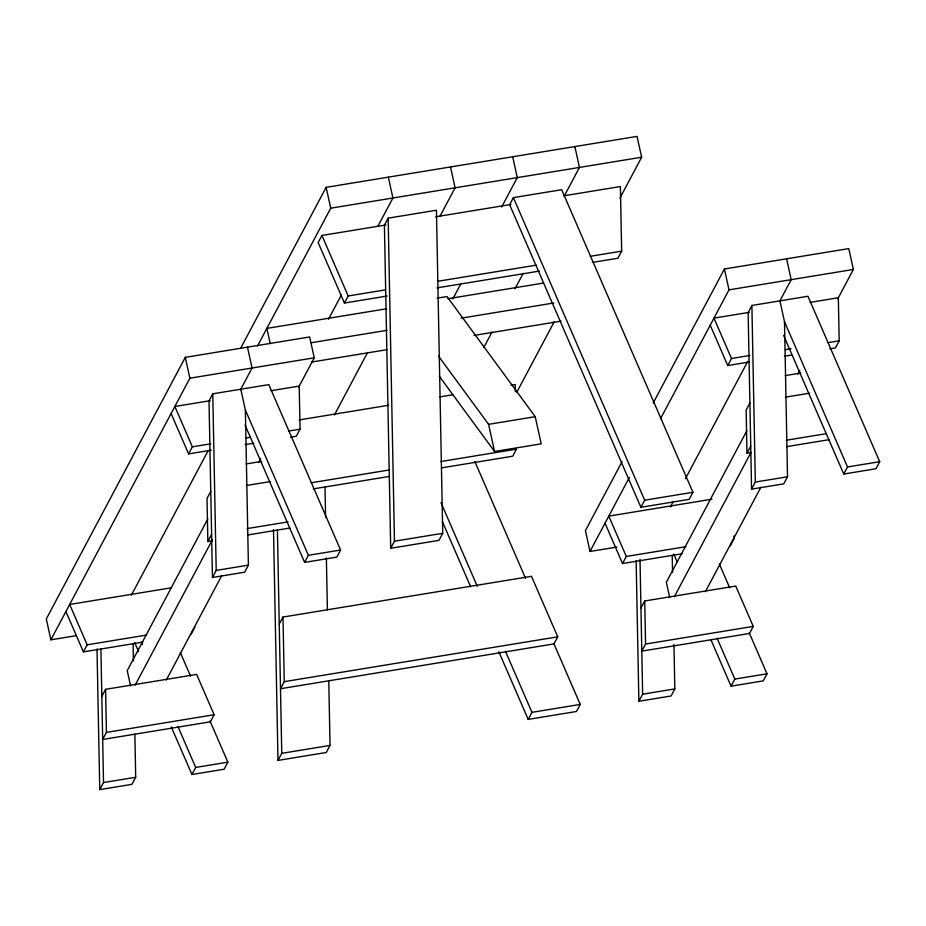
<?xml version="1.0" encoding="UTF-8"?>
<svg xmlns="http://www.w3.org/2000/svg" width="926" height="926" viewBox="0 0 926 926"><rect width="100%" height="100%" fill="white"/><g stroke="black" fill="none" stroke-linecap="round" stroke-linejoin="round"><path stroke-width="1.39" d="M298.647 387.172L314.25 357.818L309.654 336.96L185.293 357.343L46.3 618.962L50.884 639.82L76.326 635.653M50.884 639.82L189.876 378.202L185.293 357.343M245.054 425.046L304.631 562.383L336.821 557.105L340.571 550.032L268.818 384.626L212.772 393.816L209.01 400.877L212.448 577.488L244.638 572.21L248.399 565.138L245.378 410.056L240.795 389.221M240.714 348.141L326.137 187.341L637.053 136.388L641.637 157.235L619.945 198.083M142.928 642.123L83.409 651.881L87.171 644.809L69.67 604.47L171.426 587.79M211.267 450.175L188.603 453.89L192.353 446.83L174.852 406.479L210.179 400.692M257.497 346.023L330.732 208.188L326.137 187.341M385.876 224.972L321.924 235.459L318.162 242.531L344.414 303.045L387.149 296.042M131.376 595.175L207.991 450.962M240.54 389.696L252.057 368.004L247.474 347.146M101.837 696.398L105.587 689.326L196.625 674.406L214.126 714.745L210.376 721.817L102.67 739.469L106.432 732.397L105.587 689.326M210.769 491.336L207.019 498.408L207.852 541.49L212.112 540.784M207.748 519.069L127.221 670.632L130.589 685.923M207.852 541.49L211.614 534.418M328.498 319.238L341.381 294.989M377.993 226.083L392.913 198.002L388.33 177.144M135.184 685.113L212.332 539.916M388.156 218.142L384.406 225.215L390.703 548.273L438.982 540.367L442.732 533.295L436.435 210.237L388.156 218.142L394.453 541.212L390.703 548.273M258.643 462.468L260.681 458.636M344.414 303.045L348.176 295.973L321.924 235.459M134.86 734.191L135.694 777.273L131.943 784.345L99.753 789.612L103.515 782.539L100.911 649.01M212.448 577.488L216.209 570.416L212.772 393.816M166.286 680.02L221.765 575.578M191.115 634.229L194.877 627.157M270.959 390.726L299.214 386.096L300.059 429.178L296.297 436.25L290.637 437.176M334.402 414.975L367.634 352.436M440.174 215.885L455.094 187.816L450.511 166.958M210.086 721.146L227.877 762.167L224.115 769.24L191.937 774.506L195.687 767.434L177.931 726.505M304.631 562.383L308.381 555.311L245.378 410.056M279.235 624.112L282.997 617.04L531.489 576.319L557.741 636.833L553.98 643.906L280.497 688.724L284.259 681.652L282.997 617.04M452.86 298.855L460.998 283.541M501.684 206.973L517.275 177.618L512.691 156.76M513.386 197.62L509.636 204.692L640.896 507.274L689.175 499.369L692.937 492.296L561.677 189.714L513.386 197.62L644.646 500.202L640.896 507.274M483.858 347.377L491.995 332.064M515.053 288.669L523.19 273.355M564.547 195.502L579.456 167.432L574.872 146.574M328.776 680.517L330.038 745.418L326.288 752.491L277.997 760.408L281.759 753.336L277.395 529.788M516.882 392.057L554.176 321.866M563.54 195.861L620.397 186.543L621.659 251.154L617.897 258.227L592.258 262.428M622.04 461.692L585.429 530.61L590.012 551.468L616.866 547.069M653.224 402.995L724.421 268.991L848.783 248.608L853.367 269.466L837.775 298.82M590.012 551.468L629.333 477.446M660.527 418.737L729.005 289.85L724.421 268.991M553.748 643.373L580.232 704.42L576.481 711.492L528.202 719.398L531.952 712.337L505.469 651.279M783.604 335.374L843.76 474.031L875.938 468.753L879.7 461.692L807.947 296.274L751.889 305.464L748.139 312.537L751.576 489.136L783.766 483.858L787.517 476.797L784.496 321.704L779.923 300.869M682.057 553.771L622.538 563.529L626.3 556.457L608.799 516.118L711.967 499.207M748.984 362.066L727.72 365.538L731.482 358.478L713.981 318.127L749.308 312.34M670.505 506.823L673.214 501.718M685.414 478.742L747.791 361.337M779.657 301.355L791.186 279.652L786.602 258.805M640.954 608.046L644.716 600.974L735.753 586.054L753.255 626.393L749.504 633.465L641.799 651.117L645.549 644.045L644.716 600.974M749.898 402.984L746.148 410.056L746.981 453.138L751.229 452.432M746.865 430.717L666.35 582.28L669.706 597.571M746.981 453.138L750.743 446.066M674.313 596.761L750.778 452.837M797.772 374.116L799.809 370.284M673.954 644.403L674.822 688.921L671.072 695.993L638.882 701.26L642.632 694.199L640.005 559.223M751.576 489.136L755.338 482.064L751.889 305.464M705.404 591.668L760.894 487.226M730.244 545.877L733.994 538.805L733.948 535.934M810.076 302.385L838.343 297.744L839.188 340.826L835.426 347.898L829.754 348.824M749.203 632.794L767.006 673.815L763.244 680.888L731.054 686.154L734.816 679.082L717.06 638.153M843.76 474.031L847.51 466.959L784.496 321.704M330.732 208.188L641.637 157.235M435.625 216.823L510.955 204.472M348.176 295.973L385.204 289.907M437.905 281.261L536.189 265.16M590.325 256.294L621.659 251.154M437.003 287.87L539.557 271.063M437.107 298.16L447.003 296.54L535.228 416.688L541.201 443.843L494.565 451.483L439.294 376.222M386.663 308.763L266.862 328.394L270.23 343.685M447.999 298.716L543.55 283.055M311.391 342.713L386.975 330.316M461.136 318.162L553.841 302.976M189.876 378.202L314.25 357.818M729.005 289.85L853.367 269.466M311.53 362.054L387.114 349.658M474.112 335.409L561.11 321.148M299.167 419.929L388.712 405.252M439.885 396.872L452.675 394.777M510.955 385.228L515.215 384.522L515.354 391.71M192.353 446.83L210.781 443.809M246.212 437.998L250.46 437.303M288.715 431.03L300.059 429.178M731.482 358.478L749.898 355.457M785.329 349.646L791.001 348.72M827.844 342.678L839.188 340.826M245.286 444.607L253.782 443.207M784.415 356.255L791.498 355.098M246.05 463.949L261.607 461.403M785.179 375.597L800.724 373.051M438.542 356.163L488.592 424.328L535.228 416.688M246.339 485.513L270.519 481.543M785.456 397.161L809.648 393.203M311.356 482.747L389.696 469.91M440.984 461.507L516.476 449.133L512.715 456.205L441.494 467.885M313.301 488.893L388.793 476.52M247.045 528.607L288.136 521.87M786.162 440.255L825.853 433.75M247.531 534.985L290.046 528.017M786.66 446.633L829.175 439.665M216.209 570.416L248.399 565.138M308.381 555.311L340.571 550.032M394.453 541.212L442.732 533.295M644.646 500.202L692.937 492.296M755.338 482.064L787.517 476.797M847.51 466.959L879.7 461.692M87.171 644.809L146.69 635.051M626.3 556.457L685.819 546.699M284.259 681.652L557.741 636.833M106.432 732.397L214.126 714.745M645.549 644.045L753.255 626.393M103.515 782.539L135.694 777.273M195.687 767.434L227.877 762.167M281.759 753.336L330.038 745.418M531.952 712.337L580.232 704.42M642.632 694.199L674.822 688.921M734.816 679.082L767.006 673.815M710.219 325.2L727.72 365.538M719.352 563.98L729.688 587.802M673.769 554.107L677.207 562.036M711.006 639.935L731.054 686.154M605.037 523.178L622.538 563.529M474.876 461.553L525.54 578.345M440.996 502.644L477.26 586.251M442.42 521.662L470.628 586.69M498.836 651.719L528.202 719.398M171.102 413.552L188.603 453.89M180.234 652.332L190.559 676.154M141.273 641.996L142.419 644.635M134.652 642.459L138.657 651.707M171.31 726.968L191.937 774.506M65.908 611.53L83.409 651.881M488.592 424.328L494.565 451.483M672.218 555.369L672.554 572.604M636.139 560.554L638.882 701.26M325.003 487.261L325.593 517.553M326.38 557.927L327.399 609.852M273.506 529.649L277.997 760.408M133.101 643.72L133.437 660.956M97.01 648.906L99.753 789.612"/></g></svg>
